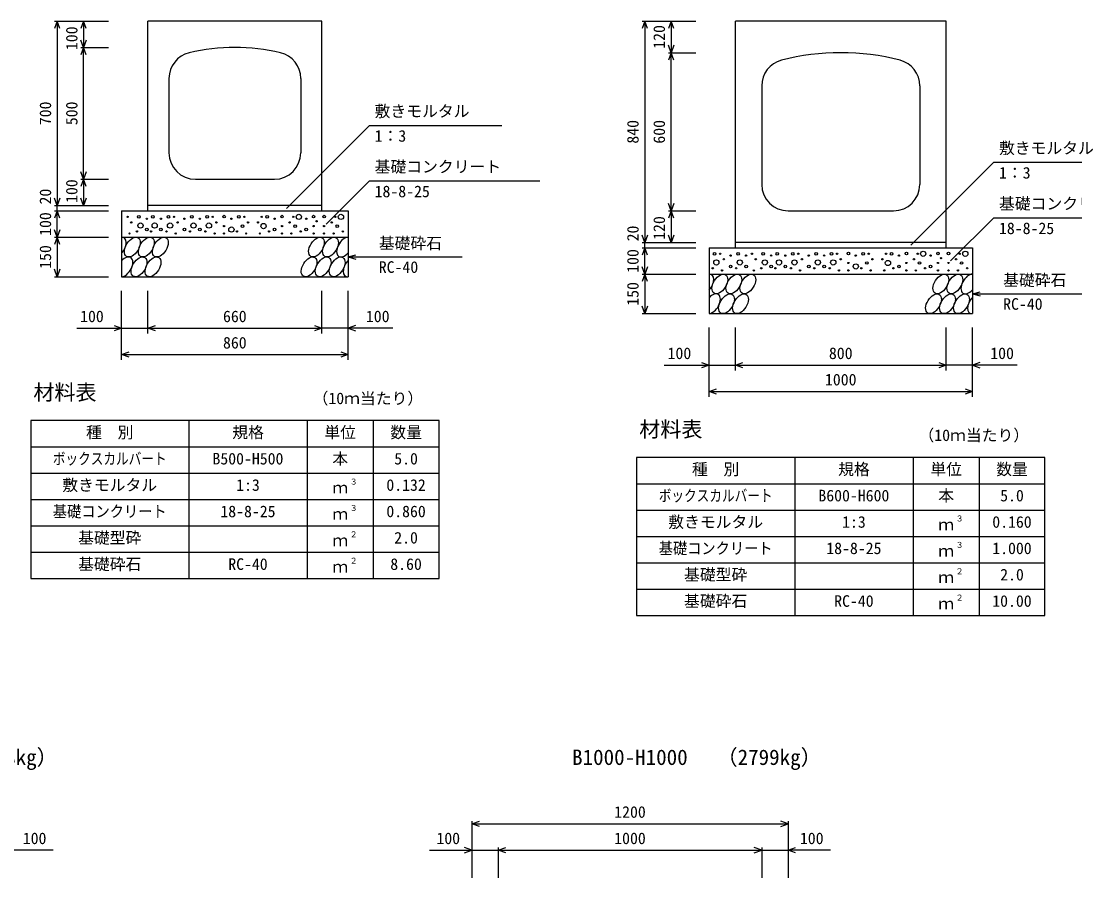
# Model space of a CAD drawing. Units: millimetres, scale not verified. Extents: x -16800 to 16800, y -5940 to 5940.
# Drawn here: x 5286 to 9286, y -2545 to 706 of the extents above; entities that cross this region are included whole.
import ezdxf
from ezdxf.enums import TextEntityAlignment as Align

# ---------------------------------------------------------------- set-up
doc = ezdxf.new("R2010")
doc.units = ezdxf.units.MM
doc.header["$LTSCALE"] = 20
for name, color, linetype, lineweight in [('0-0_DIM', 7, 'Continuous', 25), ('0-2_HATCH', 6, 'Continuous', 25), ('0-3_HYO', 3, 'Continuous', 25), ('0-4_HYO2', 4, 'Continuous', 25), ('0-5_OUTLINE', 3, 'Continuous', 25), ('0-7_TXT', 7, 'Continuous', 25)]:
    doc.layers.add(name, color=color, linetype=linetype, lineweight=lineweight)
doc.styles.add('ＭＳ ゴシック', font='')
doc.styles.get('ＭＳ ゴシック').set_extended_font_data('MS Gothic')

msp = doc.modelspace()

# ---------------------------------------------------------------- linework, layer by layer
at = {"layer": '0-0_DIM'}
for p, q in [((5413.11, 706.31), (5617.31, 706.31)), ((5423.11, 706.31), (5423.11, 6.31)), ((5523.11, 706.31), (5523.11, 606.31)), ((7643.11, 706.31), (7847.31, 706.31)), ((7653.11, 706.31), (7653.11, -133.69)), ((7753.11, 706.31), (7753.11, 586.31)), ((5513.11, 606.31), (5617.31, 606.31)), ((5523.11, 106.31), (5523.11, 606.31)), ((7743.11, 586.31), (7847.31, 586.31)), ((7753.11, -13.69), (7753.11, 586.31)), ((6607.88, 310.55), (6293.01, -4.32)), ((6607.88, 310.55), (7110.54, 310.55)), ((8977.88, 170.55), (8663.01, -144.32)), ((8977.88, 170.55), (9480.54, 170.55)), ((5513.11, 106.31), (5617.31, 106.31)), ((5523.11, 106.31), (5523.11, 6.31)), ((6607.88, 99.97), (6444.23, -63.69)), ((6607.88, 99.97), (7254.76, 99.97)), ((5413.11, 6.31), (5617.31, 6.31)), ((5423.11, -13.69), (5423.11, 6.31)), ((5413.11, -13.69), (5617.31, -13.69)), ((5423.11, -113.69), (5423.11, -13.69)), ((7743.11, -13.69), (7847.31, -13.69)), ((7753.11, -13.69), (7753.11, -133.69)), ((8977.88, -40.03), (8814.23, -203.69)), ((8977.88, -40.03), (9624.76, -40.03)), ((5413.11, -113.69), (5617.31, -113.69)), ((5423.11, -113.69), (5423.11, -263.69)), ((7643.11, -133.69), (7847.31, -133.69)), ((7643.11, -153.69), (7847.31, -153.69)), ((7653.11, -153.69), (7653.11, -133.69)), ((7653.11, -253.69), (7653.11, -153.69)), ((6527.31, -188.69), (6556.29, -180.92)), ((6527.31, -188.69), (6960.63, -188.69)), ((6527.31, -188.69), (6556.29, -196.45)), ((5413.11, -263.69), (5617.31, -263.69)), ((7643.11, -253.69), (7847.31, -253.69)), ((7653.11, -253.69), (7653.11, -403.69)), ((5667.31, -579.2), (5667.31, -316.86)), ((5767.31, -479.2), (5767.31, -316.86)), ((6427.31, -479.2), (6427.31, -316.86)), ((6527.31, -579.2), (6527.31, -316.86)), ((8897.31, -328.69), (8926.29, -320.92)), ((8897.31, -328.69), (9330.63, -328.69)), ((8897.31, -328.69), (8926.29, -336.45)), ((7643.11, -403.69), (7847.31, -403.69)), ((5497.31, -459.2), (5667.31, -459.2)), ((5667.31, -459.2), (5767.31, -459.2)), ((5767.31, -459.2), (6427.31, -459.2)), ((7897.31, -719.2), (7897.31, -456.86)), ((7997.31, -619.2), (7997.31, -456.86)), ((8797.31, -619.2), (8797.31, -456.86)), ((8897.31, -719.2), (8897.31, -456.86)), ((5667.31, -559.2), (6527.31, -559.2)), ((7727.31, -599.2), (7897.31, -599.2)), ((7897.31, -599.2), (7997.31, -599.2)), ((7997.31, -599.2), (8797.31, -599.2)), ((7897.31, -699.2), (8897.31, -699.2)), ((6997.31, -2329.66), (6997.31, -2544.66)), ((6997.31, -2339.66), (8197.31, -2339.66)), ((8197.31, -2329.66), (8197.31, -2544.66)), ((5408.05, -2439.66), (5247.31, -2439.66)), ((6836.58, -2439.66), (6997.31, -2439.66)), ((7097.31, -2429.66), (7097.31, -2544.66)), ((8097.31, -2429.66), (8097.31, -2544.66)), ((8358.05, -2439.66), (8197.31, -2439.66))]:
    msp.add_line(p, q, dxfattribs=at)
for points in [[(5433.37, 678.12), (5423.11, 706.31), (5412.85, 678.12)], [(5533.37, 678.12), (5523.11, 706.31), (5512.85, 678.12)], [(7663.37, 678.12), (7653.11, 706.31), (7642.85, 678.12)], [(7763.37, 678.12), (7753.11, 706.31), (7742.85, 678.12)], [(5533.37, 634.51), (5523.11, 606.31), (5512.85, 634.51)], [(5533.37, 578.12), (5523.11, 606.31), (5512.85, 578.12)], [(7763.37, 614.51), (7753.11, 586.31), (7742.85, 614.51)], [(7763.37, 558.12), (7753.11, 586.31), (7742.85, 558.12)], [(5533.37, 134.51), (5523.11, 106.31), (5512.85, 134.51)], [(5533.37, 78.12), (5523.11, 106.31), (5512.85, 78.12)], [(5433.37, 34.51), (5423.11, 6.31), (5412.85, 34.51)], [(5533.37, 34.51), (5523.11, 6.31), (5512.85, 34.51)], [(7763.37, 14.51), (7753.11, -13.69), (7742.85, 14.51)], [(5433.37, -41.88), (5423.11, -13.69), (5412.85, -41.88)], [(7763.37, -41.88), (7753.11, -13.69), (7742.85, -41.88)], [(5433.37, -85.49), (5423.11, -113.69), (5412.85, -85.49)], [(5433.37, -141.88), (5423.11, -113.69), (5412.85, -141.88)], [(7663.37, -105.49), (7653.11, -133.69), (7642.85, -105.49)], [(7763.37, -105.49), (7753.11, -133.69), (7742.85, -105.49)], [(7663.37, -181.88), (7653.11, -153.69), (7642.85, -181.88)], [(5433.37, -235.49), (5423.11, -263.69), (5412.85, -235.49)], [(7663.37, -225.49), (7653.11, -253.69), (7642.85, -225.49)], [(7663.37, -281.88), (7653.11, -253.69), (7642.85, -281.88)], [(7663.37, -375.49), (7653.11, -403.69), (7642.85, -375.49)], [(5639.12, -448.94), (5667.31, -459.2), (5639.12, -469.46)], [(5795.51, -469.46), (5767.31, -459.2), (5795.51, -448.94)], [(6399.12, -448.94), (6427.31, -459.2), (6399.12, -469.46)], [(6697.32, -459.2), (6527.31, -459.2), (6427.31, -459.2)], [(6555.51, -448.94), (6527.31, -459.2), (6555.51, -469.46)], [(5695.51, -569.46), (5667.31, -559.2), (5695.51, -548.94)], [(6499.12, -548.94), (6527.31, -559.2), (6499.12, -569.46)], [(7869.12, -588.94), (7897.31, -599.2), (7869.12, -609.46)], [(8025.51, -609.46), (7997.31, -599.2), (8025.51, -588.94)], [(8769.12, -588.94), (8797.31, -599.2), (8769.12, -609.46)], [(9067.32, -599.2), (8897.31, -599.2), (8797.31, -599.2)], [(8925.51, -588.94), (8897.31, -599.2), (8925.51, -609.46)], [(7925.51, -709.46), (7897.31, -699.2), (7925.51, -688.94)], [(8869.12, -688.94), (8897.31, -699.2), (8869.12, -709.46)], [(7025.51, -2349.92), (6997.31, -2339.66), (7025.51, -2329.39)], [(8169.12, -2349.92), (8197.31, -2339.66), (8169.12, -2329.39)], [(6969.12, -2449.92), (6997.31, -2439.66), (6969.12, -2429.39)], [(6997.31, -2439.66), (7097.31, -2439.66), (8097.31, -2439.66), (8197.31, -2439.66)], [(7125.51, -2449.92), (7097.31, -2439.66), (7125.51, -2429.39)], [(8069.12, -2449.92), (8097.31, -2439.66), (8069.12, -2429.39)], [(8225.51, -2449.92), (8197.31, -2439.66), (8225.51, -2429.39)]]:
    msp.add_lwpolyline(points, dxfattribs=at)
at = {"layer": '0-2_HATCH'}
for centre, radius in [((5690.24, -36.51), 2.5), ((5732.61, -36.51), 5), ((5786.31, -36.51), 5), ((5844.86, -36.51), 5), ((5865.89, -36.51), 2.5), ((5933.74, -36.51), 5), ((5992.28, -36.51), 5), ((6013.32, -36.51), 2.5), ((6056.21, -35.63), 5), ((6112.28, -36.51), 5), ((6133.32, -36.51), 2.5), ((6199.17, -36.51), 2.5), ((6220.2, -36.51), 5), ((6276.28, -35.63), 5), ((6319.17, -36.51), 2.5), ((6340.2, -36.51), 10), ((6396.28, -35.63), 5), ((6436.12, -35.63), 5), ((6479.02, -36.51), 2.5), ((6500.05, -36.51), 10), ((5704.26, -57.52), 2.5), ((5739.15, -69.52), 10), ((5763.12, -84.66), 5), ((5763.12, -43.51), 2.5), ((5792.85, -69.52), 10), ((5816.82, -84.66), 5), ((5816.82, -43.51), 2.5), ((5851.4, -69.52), 10), ((5879.91, -57.52), 2.5), ((5905.7, -84.66), 5), ((5905.7, -43.51), 2.5), ((5940.27, -69.52), 10), ((5964.25, -84.66), 5), ((5964.25, -43.51), 2.5), ((5998.82, -69.52), 10), ((6027.33, -57.52), 2.5), ((6056.21, -71.53), 2.5), ((6084.25, -84.66), 10), ((6084.25, -43.51), 2.5), ((6126.3, -71.53), 5), ((6147.33, -57.52), 2.5), ((6185.15, -57.52), 2.5), ((6206.18, -71.53), 10), ((6248.24, -84.66), 5), ((6248.24, -43.51), 2.5), ((6276.28, -71.53), 2.5), ((6305.15, -57.52), 2.5), ((6326.18, -71.53), 5), ((6368.24, -84.66), 5), ((6368.24, -43.51), 2.5), ((6396.28, -71.53), 2.5), ((6407.62, -53.2), 2.5), ((6436.12, -71.53), 2.5), ((6465, -57.52), 2.5), ((6486.03, -71.53), 5), ((5697.25, -99.54), 2.5), ((5725.6, -91.66), 2.5), ((5779.3, -91.66), 2.5), ((5837.85, -91.66), 2.5), ((5872.9, -99.54), 2.5), ((5926.73, -91.66), 2.5), ((5985.28, -91.66), 2.5), ((6020.32, -99.54), 2.5), ((6056.21, -99.54), 2.5), ((6105.28, -91.66), 2.5), ((6140.32, -99.54), 2.5), ((6192.16, -99.54), 2.5), ((6227.21, -91.66), 2.5), ((6276.28, -99.54), 2.5), ((6312.16, -99.54), 2.5), ((6347.21, -91.66), 2.5), ((6396.28, -99.54), 2.5), ((6436.12, -99.54), 2.5), ((6472.01, -99.54), 2.5), ((6507.06, -91.66), 2.5), ((7918.43, -176.51), 5), ((7924.97, -209.52), 10), ((7939.46, -176.51), 2.5), ((7953.48, -197.52), 2.5), ((7979.27, -183.51), 2.5), ((8007.31, -176.51), 5), ((8013.84, -209.52), 10), ((8037.82, -183.51), 2.5), ((8060.24, -176.51), 2.5), ((8074.26, -197.52), 2.5), ((8102.61, -176.51), 5), ((8109.15, -209.52), 10), ((8133.12, -183.51), 2.5), ((8156.31, -176.51), 5), ((8162.85, -209.52), 10), ((8186.82, -183.51), 2.5), ((8214.86, -176.51), 5), ((8221.4, -209.52), 10), ((8235.89, -176.51), 2.5), ((8249.91, -197.52), 2.5), ((8275.7, -183.51), 2.5), ((8303.74, -176.51), 5), ((8310.27, -209.52), 10), ((8334.25, -183.51), 2.5), ((8362.28, -176.51), 5), ((8368.82, -209.52), 10), ((8383.32, -176.51), 2.5), ((8397.33, -197.52), 2.5), ((8426.21, -175.63), 5), ((8454.25, -183.51), 2.5), ((8482.28, -176.51), 5), ((8503.32, -176.51), 2.5), ((8517.33, -197.52), 2.5), ((8555.15, -197.52), 2.5), ((8569.17, -176.51), 2.5), ((8590.2, -176.51), 5), ((8618.24, -183.51), 2.5), ((8646.28, -175.63), 5), ((8675.15, -197.52), 2.5), ((8689.17, -176.51), 2.5), ((8710.2, -176.51), 10), ((8738.24, -183.51), 2.5), ((8766.28, -175.63), 5), ((8777.62, -193.2), 2.5), ((8806.12, -175.63), 5), ((8835, -197.52), 2.5), ((8849.02, -176.51), 2.5), ((8870.05, -176.51), 10), ((7911.42, -231.66), 2.5), ((7946.47, -239.54), 2.5), ((7979.27, -224.66), 5), ((8000.3, -231.66), 2.5), ((8037.82, -224.66), 5), ((8067.25, -239.54), 2.5), ((8095.6, -231.66), 2.5), ((8133.12, -224.66), 5), ((8149.3, -231.66), 2.5), ((8186.82, -224.66), 5), ((8207.85, -231.66), 2.5), ((8242.9, -239.54), 2.5), ((8275.7, -224.66), 5), ((8296.73, -231.66), 2.5), ((8334.25, -224.66), 5), ((8355.28, -231.66), 2.5), ((8390.32, -239.54), 2.5), ((8426.21, -211.53), 2.5), ((8426.21, -239.54), 2.5), ((8454.25, -224.66), 10), ((8475.28, -231.66), 2.5), ((8496.3, -211.53), 5), ((8510.32, -239.54), 2.5), ((8562.16, -239.54), 2.5), ((8576.18, -211.53), 10), ((8597.21, -231.66), 2.5), ((8618.24, -224.66), 5), ((8646.28, -211.53), 2.5), ((8646.28, -239.54), 2.5), ((8682.16, -239.54), 2.5), ((8696.18, -211.53), 5), ((8717.21, -231.66), 2.5), ((8738.24, -224.66), 5), ((8766.28, -211.53), 2.5), ((8766.28, -239.54), 2.5), ((8806.12, -211.53), 2.5), ((8806.12, -239.54), 2.5), ((8842.01, -239.54), 2.5), ((8856.03, -211.53), 5), ((8877.06, -231.66), 2.5)]:
    msp.add_circle(centre, radius, dxfattribs=at)
for centre, start_param, end_param in [((5654.95, -151.21), 4.385593, 6.6745444), ((6513.46, -151.21), 0.3357715, 4.4411806), ((5680.27, -226.2), 3.5111464, 7.548991), ((6538.78, -226.2), 1.2110787, 3.5658734), ((7884.95, -291.21), 4.385593, 6.6745444), ((8883.46, -291.21), 0.3357715, 4.4411806), ((7910.27, -366.2), 3.5111464, 7.548991), ((8908.78, -366.2), 1.2110787, 3.5658734)]:
    msp.add_ellipse(centre, major_axis=(21.81, 35.31), ratio=0.5792, start_param=start_param, end_param=end_param, dxfattribs=at)
for centre in [(5708.16, -151.21), (5761.37, -151.21), (5814.58, -151.21), (6407.04, -151.21), (6460.25, -151.21), (5733.48, -226.2), (5786.69, -226.2), (6379.15, -226.2), (6432.36, -226.2), (6485.57, -226.2), (7938.16, -291.21), (7991.37, -291.21), (8044.58, -291.21), (8777.04, -291.21), (8830.25, -291.21), (7963.48, -366.2), (8016.69, -366.2), (8749.15, -366.2), (8802.36, -366.2), (8855.57, -366.2)]:
    msp.add_ellipse(centre, major_axis=(21.81, 35.31), ratio=0.5792, dxfattribs=at)
at = {"layer": '0-3_HYO'}
for p, q in [((5922.31, -809.2), (5922.31, -1409.2)), ((6372.31, -809.2), (6372.31, -1409.2)), ((6622.31, -809.2), (6622.31, -1409.2)), ((5322.31, -909.2), (6872.31, -909.2)), ((8222.31, -949.2), (8222.31, -1549.2)), ((8672.31, -949.2), (8672.31, -1549.2)), ((8922.31, -949.2), (8922.31, -1549.2)), ((7622.31, -1049.2), (9172.31, -1049.2))]:
    msp.add_line(p, q, dxfattribs=at)
for points in [[(5322.31, -1409.2), (6872.31, -1409.2), (6872.31, -809.2), (5322.31, -809.2)], [(7622.31, -1549.2), (9172.31, -1549.2), (9172.31, -949.2), (7622.31, -949.2)]]:
    msp.add_lwpolyline(points, close=True, dxfattribs=at)
at = {"layer": '0-4_HYO2'}
for p, q in [((5322.31, -1009.2), (6872.31, -1009.2)), ((5322.31, -1109.2), (6872.31, -1109.2)), ((7622.31, -1149.2), (9172.31, -1149.2)), ((5322.31, -1209.2), (6872.31, -1209.2)), ((7622.31, -1249.2), (9172.31, -1249.2)), ((5322.31, -1309.2), (6872.31, -1309.2)), ((7622.31, -1349.2), (9172.31, -1349.2)), ((7622.31, -1449.2), (9172.31, -1449.2))]:
    msp.add_line(p, q, dxfattribs=at)
at = {"layer": '0-5_OUTLINE'}
for p, q in [((5767.31, -13.69), (5767.31, 706.31)), ((6427.31, 706.31), (5767.31, 706.31)), ((6427.31, -13.69), (6427.31, 706.31)), ((8797.31, 706.31), (7997.31, 706.31)), ((7997.31, -153.69), (7997.31, 706.31)), ((8797.31, -153.69), (8797.31, 706.31)), ((5847.31, 488.77), (5847.31, 206.31)), ((6347.31, 488.77), (6347.31, 206.31)), ((8097.31, 460.91), (8097.31, 86.31)), ((8697.31, 460.91), (8697.31, 86.31)), ((5947.31, 106.31), (6247.31, 106.31)), ((6427.31, 6.31), (5767.31, 6.31)), ((5667.31, -13.69), (6527.31, -13.69)), ((6527.31, -13.69), (6527.31, -263.69)), ((8197.31, -13.69), (8597.31, -13.69)), ((5667.31, -113.69), (6527.31, -113.69)), ((7897.31, -153.69), (8897.31, -153.69)), ((8797.31, -133.69), (7997.31, -133.69)), ((8897.31, -153.69), (8897.31, -403.69)), ((7897.31, -253.69), (8897.31, -253.69))]:
    msp.add_line(p, q, dxfattribs=at)
for points in [[(5667.31, -13.69), (5667.31, -263.69), (6527.31, -263.69)], [(7897.31, -153.69), (7897.31, -403.69), (8897.31, -403.69)]]:
    msp.add_lwpolyline(points, dxfattribs=at)
for centre, radius, start, end in [((6097.31, -143.69), 750, 76.65764, 103.34236), ((5947.31, 488.77), 100, 103.34236, 180), ((6247.31, 488.77), 100, 0, 76.65764), ((8397.31, -313.69), 900, 75.52249, 104.47751), ((8197.31, 460.91), 100, 104.47751, 180), ((8597.31, 460.91), 100, 0, 75.52249), ((5947.31, 206.31), 100, 180, 270), ((6247.31, 206.31), 100, 270, 0), ((8197.31, 86.31), 100, 180, 270), ((8597.31, 86.31), 100, 270, 0)]:
    msp.add_arc(centre, radius, start, end, dxfattribs=at)

# ---------------------------------------------------------------- texts
at = {"layer": '0-0_DIM', "style": 'ＭＳ ゴシック'}
for s, p in [('100', (5513.11, 596.31)), ('120', (7743.11, 601.31)), ('700', (5413.11, 311.31)), ('500', (5513.11, 311.31)), ('840', (7643.11, 241.31)), ('600', (7743.11, 241.31)), ('100', (5513.11, 16.31)), ('20', (5413.11, 10.53)), ('100', (5413.11, -108.69)), ('120', (7743.11, -123.69)), ('20', (7643.11, -129.47)), ('150', (5413.11, -233.69)), ('100', (7643.11, -248.69)), ('150', (7643.11, -373.69))]:
    msp.add_text(s, height=43.99, rotation=90, dxfattribs=at).set_placement(p, align=Align.BOTTOM_LEFT)
for s, p in [('敷きモルタル', (6627.88, 329.29)), ('1：3', (6627.88, 235.47)), ('敷きモルタル', (8997.88, 189.29)), ('基礎コンクリート', (6627.88, 118.7)), ('1：3', (8997.88, 95.47)), ('18-8-25', (6627.88, 24.89)), ('基礎コンクリート', (8997.88, -21.3)), ('18-8-25', (8997.88, -115.11)), ('基礎砕石', (6643.64, -171.51)), ('RC-40', (6643.64, -262.2)), ('基礎砕石', (9013.64, -311.51)), ('RC-40', (9013.64, -402.2)), ('100', (5509.87, -449.2)), ('660', (6052.31, -449.2)), ('100', (6594.76, -449.2)), ('860', (6052.31, -549.2)), ('100', (7739.87, -589.2)), ('800', (8352.31, -589.2)), ('100', (8964.76, -589.2)), ('1000', (8337.31, -689.2)), ('1200', (7537.31, -2329.66)), ('100', (5292.24, -2429.66)), ('100', (6862.39, -2429.66)), ('1000', (7537.31, -2429.66)), ('100', (8242.24, -2429.66))]:
    msp.add_text(s, height=43.99, dxfattribs=at).set_placement(p, align=Align.BOTTOM_LEFT)
at = {"layer": '0-7_TXT', "style": 'ＭＳ ゴシック'}
for s, height, p in [('材料表', 58.65, (5332.31, -749.2)), ('（10ｍ当たり）', 43.99, (6392.31, -760.2)), ('種\u3000別', 43.99, (5532.31, -889.2)), ('規格', 43.99, (6087.31, -889.2)), ('単位', 43.99, (6437.31, -889.2)), ('数量', 43.99, (6687.31, -889.2)), ('材料表', 58.65, (7632.31, -889.2)), ('（10ｍ当たり）', 43.99, (8692.31, -900.2)), ('B500-H500', 43.99, (6012.31, -989.2)), ('本', 43.99, (6467.31, -989.2)), ('5.0', 43.99, (6702.31, -989.2)), ('種\u3000別', 43.99, (7832.31, -1029.2)), ('規格', 43.99, (8387.31, -1029.2)), ('単位', 43.99, (8737.31, -1029.2)), ('数量', 43.99, (8987.31, -1029.2)), ('敷きモルタル', 43.99, (5442.31, -1089.2)), ('1:3', 43.99, (6102.31, -1089.2)), ('３', 21.99, (6532.86, -1058.83)), ('0.132', 43.99, (6672.31, -1089.2)), ('ｍ', 43.99, (6467.31, -1099.2)), ('B600-H600', 43.99, (8312.31, -1129.2)), ('本', 43.99, (8767.31, -1129.2)), ('5.0', 43.99, (9002.31, -1129.2)), ('18-8-25', 43.99, (6042.31, -1189.2)), ('ｍ', 43.99, (6467.31, -1199.2)), ('３', 21.99, (6532.86, -1158.83)), ('0.860', 43.99, (6672.31, -1189.2)), ('敷きモルタル', 43.99, (7742.31, -1229.2)), ('1:3', 43.99, (8402.31, -1229.2)), ('ｍ', 43.99, (8767.31, -1239.2)), ('３', 21.99, (8832.86, -1198.83)), ('0.160', 43.99, (8972.31, -1229.2)), ('基礎型砕', 43.99, (5502.31, -1289.2)), ('２', 21.99, (6532.86, -1258.83)), ('2.0', 43.99, (6702.31, -1289.2)), ('ｍ', 43.99, (6467.31, -1299.2)), ('18-8-25', 43.99, (8342.31, -1329.2)), ('３', 21.99, (8832.86, -1298.83)), ('1.000', 43.99, (8972.31, -1329.2)), ('ｍ', 43.99, (8767.31, -1339.2)), ('基礎砕石', 43.99, (5502.31, -1389.2)), ('RC-40', 43.99, (6072.31, -1389.2)), ('ｍ', 43.99, (6467.31, -1399.2)), ('２', 21.99, (6532.86, -1358.83)), ('8.60', 43.99, (6687.31, -1389.2)), ('基礎型砕', 43.99, (7802.31, -1429.2)), ('ｍ', 43.99, (8767.31, -1439.2)), ('２', 21.99, (8832.86, -1398.83)), ('2.0', 43.99, (9002.31, -1429.2)), ('基礎砕石', 43.99, (7802.31, -1529.2)), ('RC-40', 43.99, (8372.31, -1529.2)), ('２', 21.99, (8832.86, -1498.83)), ('10.00', 43.99, (8972.31, -1529.2)), ('ｍ', 43.99, (8767.31, -1539.2)), ('（2528kg）', 58.65, (5025.68, -2133.69)), ('B1000-H1000', 58.65, (7377.31, -2133.69)), ('（2799kg）', 58.65, (7925.68, -2133.69))]:
    msp.add_text(s, height=height, dxfattribs=at).set_placement(p, align=Align.BOTTOM_LEFT)
for s, width, p in [('ボックスカルバート', 0.8, (5406.31, -989.2)), ('ボックスカルバート', 0.8, (7706.31, -1129.2)), ('基礎コンクリート', 0.9, (5406.31, -1189.2)), ('基礎コンクリート', 0.9, (7706.31, -1329.2))]:
    msp.add_text(s, height=43.99, dxfattribs=dict(at, width=width)).set_placement(p, align=Align.BOTTOM_LEFT)

doc.saveas('drawing.dxf')
